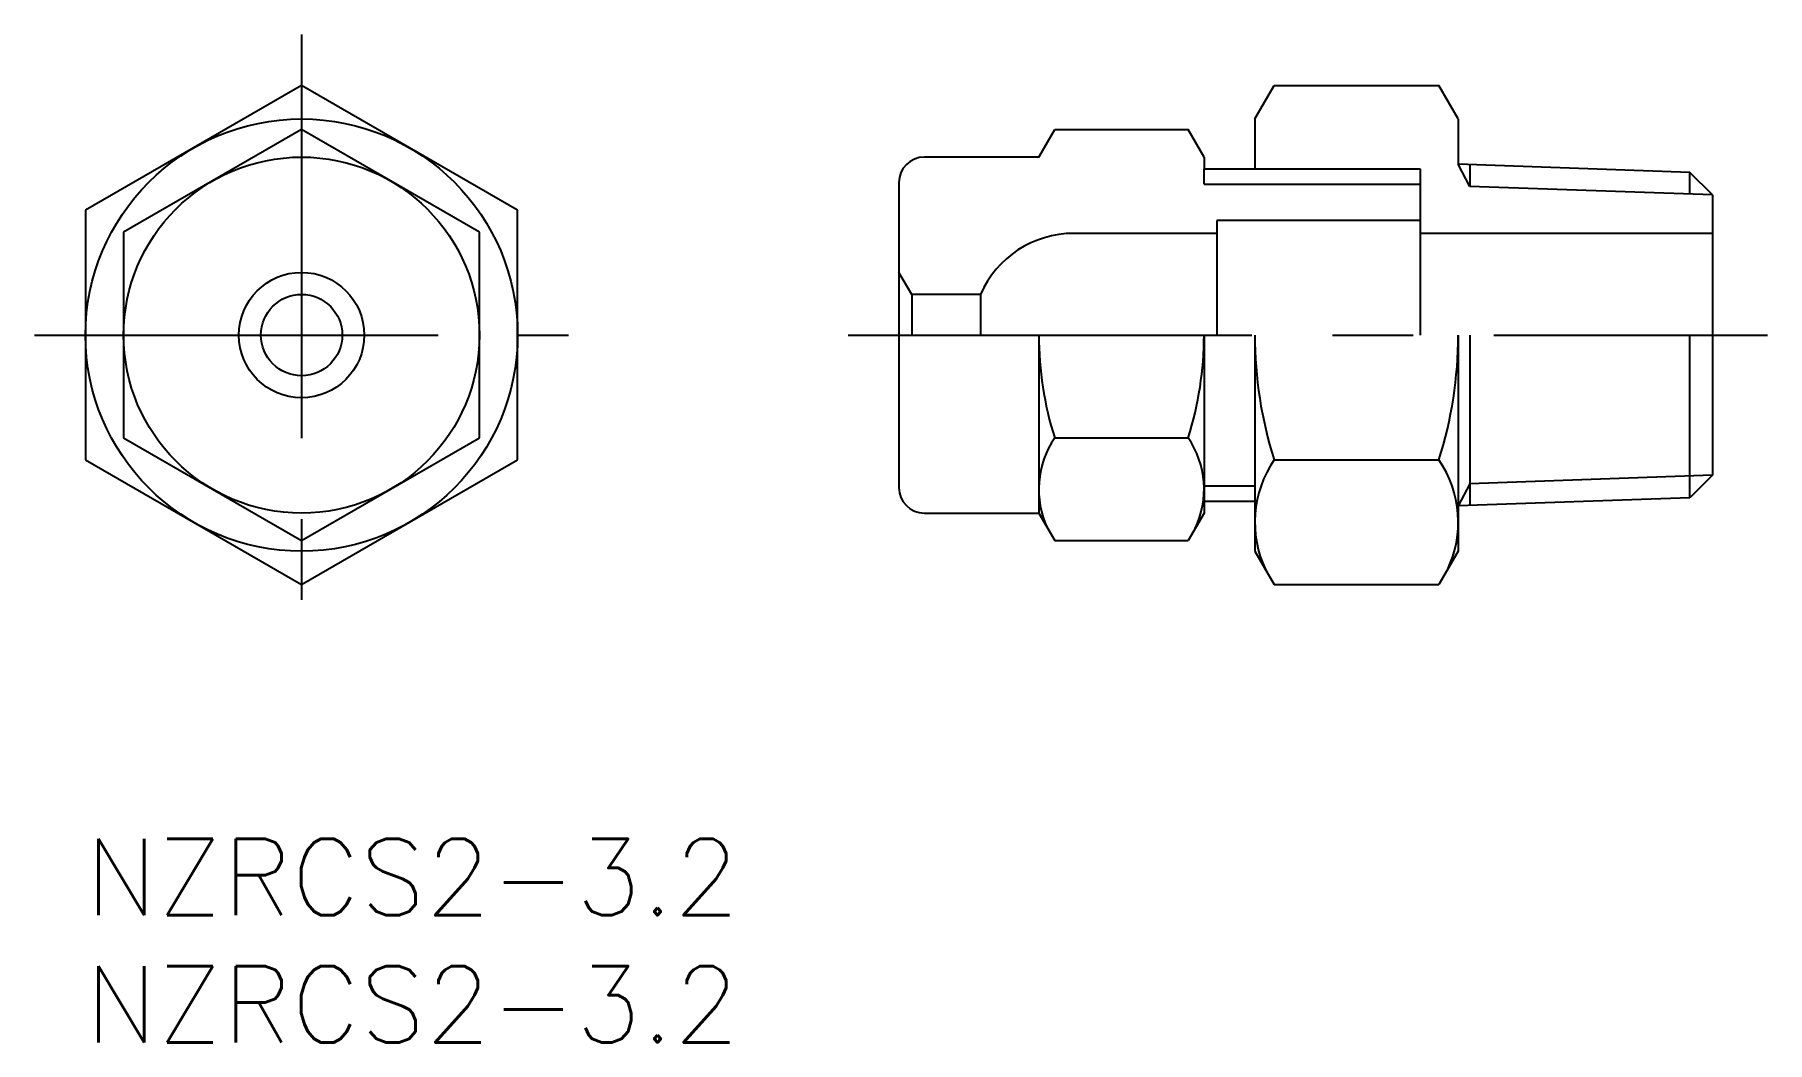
# Model space of a CAD drawing. Extents: x -2 to 66.2, y -8 to 31.6.
import ezdxf

# ---------------------------------------------------------------- set-up
doc = ezdxf.new("R2010")
doc.units = 0
doc.header["$LTSCALE"] = 0.5
doc.linetypes.add('CENTER', pattern=[50.8, 31.75, -6.35, 6.35, -6.35])
for name, color, linetype in [('MSM_CENTER', 1, 'CENTER'), ('MSM_CONTINUOUS', 7, 'CONTINUOUS'), ('MSM_NARROW', 5, 'CONTINUOUS'), ('MSM_PART_NUMBER', 7, 'CONTINUOUS')]:
    doc.layers.add(name, color=color, linetype=linetype)
doc.styles.get("Standard").update_dxf_attribs({"font": 'txt.shx', "height": 3, "bigfont": 'bigfont.shx'})

# ---------------------------------------------------------------- blocks, each defined once
blk = doc.blocks.new('*U2')
at = {"layer": 'MSM_PART_NUMBER'}
blk.add_text('NZRCS2-3.2', height=3, dxfattribs=at).set_placement((0, -3))
blk = doc.blocks.new('*U3')
at = {"layer": 'MSM_PART_NUMBER'}
blk.add_text('NZRCS2-3.2', height=3, dxfattribs=at).set_placement((0, -8))

msp = doc.modelspace()

# ---------------------------------------------------------------- linework, layer by layer
at = {"layer": 'MSM_CENTER'}
for p, q in [((8.5, 31.63), (8.5, 8)), ((-2, 19.815), (19, 19.815)), ((30, 19.815), (66.16, 19.815))]:
    msp.add_line(p, q, dxfattribs=at)
at = {"layer": 'MSM_CONTINUOUS'}
for p, q in [((8.5, 29.63), (0, 24.722)), ((17, 24.722), (8.5, 29.63)), ((46, 28.315), (46.759, 29.63)), ((46.759, 29.63), (53.241, 29.63)), ((54, 28.315), (53.241, 29.63)), ((46, 28.315), (46, 26.347)), ((54, 28.315), (54, 26.533)), ((8.5, 27.898), (1.5, 23.856)), ((15.5, 23.856), (8.5, 27.898)), ((37.5, 26.815), (38.125, 27.898)), ((38.125, 27.898), (43.375, 27.898)), ((44, 26.815), (43.375, 27.898)), ((37.5, 26.815), (33, 26.815)), ((44, 26.815), (44, 26.347)), ((44, 26.347), (52.5, 26.347)), ((52.5, 26.347), (52.5, 19.815)), ((63.113, 26.215), (54, 26.533)), ((54.453, 26.517), (54.453, 25.661)), ((64, 25.328), (63.113, 26.215)), ((63.113, 25.359), (63.113, 26.215)), ((32, 25.815), (32, 13.815)), ((64, 25.328), (64, 14.302)), ((0, 24.722), (0, 14.907)), ((17, 14.907), (17, 24.722)), ((1.5, 23.856), (1.5, 15.774)), ((15.5, 15.774), (15.5, 23.856)), ((52.5, 24.315), (44.5, 24.315)), ((44.5, 24.315), (44.5, 19.815)), ((44.5, 23.815), (38.873, 23.815)), ((64, 23.815), (52.5, 23.815)), ((32.5, 21.415), (32, 22.281)), ((35.207, 21.415), (32.5, 21.415)), ((32.5, 21.415), (32.5, 19.815)), ((35.207, 21.415), (35.207, 19.815)), ((37.5, 19.815), (37.5, 12.815)), ((44, 19.815), (44, 12.815)), ((46, 19.815), (46, 11.315)), ((54, 19.815), (54, 11.315)), ((54.453, 19.815), (54.453, 13.113)), ((63.113, 13.415), (63.113, 19.815)), ((1.5, 15.774), (8.5, 11.732)), ((8.5, 11.732), (15.5, 15.774)), ((38.125, 15.774), (43.375, 15.774)), ((0, 14.907), (8.5, 10)), ((8.5, 10), (17, 14.907)), ((46.759, 14.907), (53.241, 14.907)), ((64, 14.302), (63.113, 13.415)), ((44, 13.282), (46, 13.282)), ((63.113, 13.415), (54, 13.097)), ((33, 12.815), (37.5, 12.815)), ((37.5, 12.815), (38.125, 11.732)), ((44, 12.815), (43.375, 11.732)), ((38.125, 11.732), (43.375, 11.732)), ((46, 11.315), (46.759, 10)), ((54, 11.315), (53.241, 10)), ((46.759, 10), (53.241, 10))]:
    msp.add_line(p, q, dxfattribs=at)
for radius in [8.5, 7, 2.466, 1.6]:
    msp.add_circle((8.5, 19.815), radius, dxfattribs=at)
for centre, radius, start, end in [((33, 25.815), 1, 90, 180), ((38.873, 19.815), 4, 90, 156.42182), ((50.875, 19.815), 13.375, 180, 197.58795), ((30.625, 19.815), 13.375, 342.41205, 0), ((62.241, 19.815), 16.241, 180, 197.58795), ((37.759, 19.815), 16.241, 342.41205, 0), ((41.078, 13.753), 3.578, 145.61575, 205.61575), ((40.422, 13.753), 3.578, 334.38425, 34.38425), ((50.345, 12.454), 4.345, 145.61575, 205.61575), ((49.655, 12.454), 4.345, 334.38425, 34.38425), ((33, 13.815), 1, 180, 270)]:
    msp.add_arc(centre, radius, start, end, dxfattribs=at)
at = {"layer": 'MSM_NARROW'}
for p, q in [((44, 25.744), (44, 26.347)), ((54.453, 25.661), (54, 26.533)), ((44, 25.744), (52.5, 25.744)), ((64, 25.328), (54.453, 25.661)), ((44, 13.885), (46, 13.885)), ((54.453, 13.969), (54, 13.097)), ((64, 14.302), (54.453, 13.969))]:
    msp.add_line(p, q, dxfattribs=at)

# ---------------------------------------------------------------- block references
at = {"layer": 'MSM_CONTINUOUS'}
for name in ['*U2', '*U3']:
    msp.add_blockref(name, (0, 0), dxfattribs=at)

doc.saveas('drawing.dxf')
